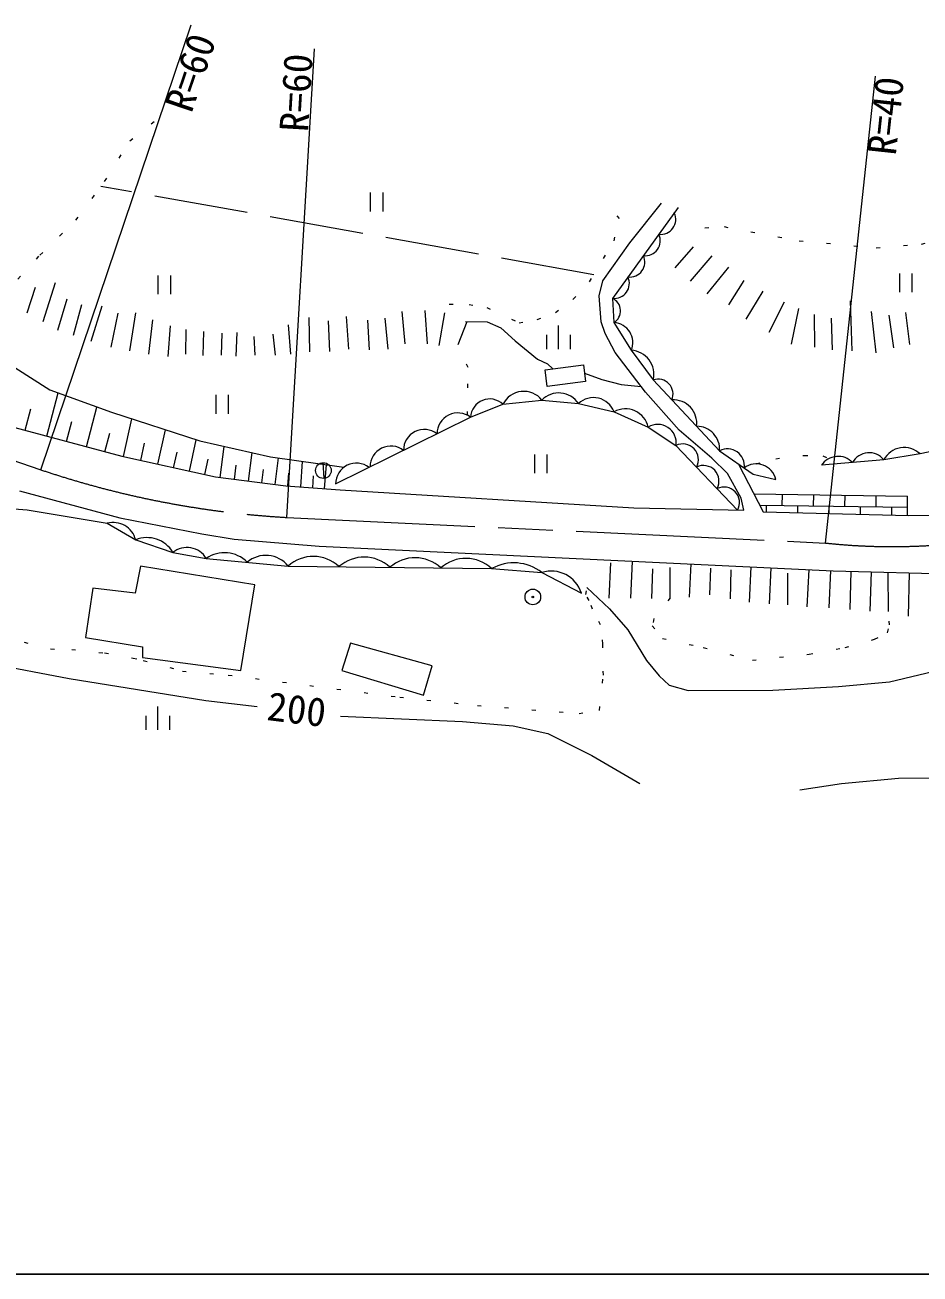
# Model space of a CAD drawing. Units: millimetres, scale not verified. Extents: x 40000 to 680000, y 20000 to 380000.
# Drawn here: x 291222 to 348382, y 205000 to 284803 of the extents above; entities that cross this region are included whole.
import ezdxf
from ezdxf.enums import TextEntityAlignment as Align

# ---------------------------------------------------------------- set-up
doc = ezdxf.new("R2010")
doc.units = ezdxf.units.MM
doc.header["$LTSCALE"] = 1000
for name, pattern in [('CHAIN', [18.5, 12, -1.5, 3.5, -1.5]), ('DASHED', [7.5, 6, -1.5]), ('DOTTED', [1.75, 0.25, -1.5])]:
    doc.linetypes.add(name, pattern=pattern)
for name, color, linetype, lineweight in [('M-BGD', 7, 'Continuous', 13), ('M-BMK', 2, 'CHAIN', 13), ('M-STR-HTXT', 7, 'Continuous', 13), ('M-TTL-BAND', 7, 'Continuous', 25)]:
    doc.layers.add(name, color=color, linetype=linetype, lineweight=lineweight)
doc.styles.add('ＭＳ ゴシック', font='')
doc.styles.get('ＭＳ ゴシック').set_extended_font_data('MS Gothic')

msp = doc.modelspace()

# ---------------------------------------------------------------- hatches: boundary and pattern name
at = {"layer": 'M-BGD'}
msp.add_hatch(color=256, dxfattribs=at).paths.add_polyline_path([(323605, 248256, -0.41421), (323655, 248306, -0.41421)])

# ---------------------------------------------------------------- linework, layer by layer
at = {"layer": 'M-BGD', "linetype": 'DASHED'}
msp.add_line((327557, 268843), (296070, 274487), dxfattribs=at)
at = {"layer": 'M-BGD'}
for p, q in [((313277, 274093), (313277, 272893)), ((314077, 274093), (314077, 272893)), ((332754, 269295), (333906, 270619)), ((333732, 268427), (335103, 270053)), ((334783, 267623), (336173, 269322)), ((293151, 268318), (292357, 265846)), ((299708, 268794), (299708, 267594)), ((300508, 268794), (300508, 267594)), ((336174, 266925), (337152, 268469)), ((347062, 268927), (347062, 267727)), ((347862, 268927), (347862, 267727)), ((291881, 268028), (291331, 266387)), ((337289, 266011), (338358, 267802)), ((293890, 267280), (293293, 265284)), ((294833, 266926), (294291, 264958)), ((296121, 266833), (295421, 264575)), ((316752, 266560), (316901, 264423)), ((338744, 265169), (339722, 267106)), ((340179, 264420), (340636, 266686)), ((344056, 263981), (343947, 267176)), ((297149, 266383), (296711, 264219)), ((298288, 266402), (297905, 263977)), ((299361, 265973), (299119, 263772)), ((309347, 266112), (309394, 263929)), ((310588, 265897), (310663, 263938)), ((311738, 266168), (311888, 264088)), ((313101, 265935), (313204, 264050)), ((314195, 266075), (314390, 264088)), ((315286, 266504), (315482, 264433)), ((318014, 266420), (317650, 264330)), ((319440, 265847), (318873, 264377)), ((341669, 264210), (341651, 266311)), ((342794, 264058), (342724, 266074)), ((345254, 266497), (345555, 263865)), ((346397, 266266), (346679, 264178)), ((347447, 266438), (347710, 264383)), ((300493, 265580), (300335, 263621)), ((301501, 265347), (301483, 263780)), ((302621, 265216), (302575, 263687)), ((303797, 265104), (303751, 263705)), ((304742, 265151), (304686, 263639)), ((307058, 265048), (307189, 263705)), ((308029, 265645), (308187, 263761)), ((324552, 264099), (324552, 264999)), ((325302, 264099), (325302, 265599)), ((326052, 264099), (326052, 264999)), ((305835, 264899), (305910, 263705)), ((292608, 258537), (293346, 261298)), ((303405, 261167), (303405, 259967)), ((304205, 261167), (304205, 259967)), ((291227, 258906), (291596, 260286)), ((295141, 257859), (295819, 260393)), ((293874, 258198), (294213, 259465)), ((297520, 257227), (298054, 259630)), ((296330, 257541), (296648, 258730)), ((299714, 256740), (300202, 258934)), ((298617, 256983), (298861, 258080)), ((301718, 256295), (302163, 258298)), ((303684, 255887), (303934, 257881)), ((300716, 256517), (300939, 257519)), ((302699, 256077), (302917, 257058)), ((305506, 255659), (305734, 257480)), ((307205, 255446), (307418, 257145)), ((323758, 257362), (323758, 256162)), ((324558, 257362), (324558, 256162)), ((304595, 255773), (304709, 256683)), ((306356, 255552), (306462, 256402)), ((308018, 255352), (308078, 256168)), ((308834, 255291), (308955, 256923)), ((310248, 256837), (310307, 255838)), ((310360, 255178), (310473, 256704)), ((309597, 255234), (309654, 255998)), ((337778, 254838), (347592, 254697)), ((339583, 254112), (339593, 254812)), ((341582, 254083), (341592, 254783)), ((343582, 254054), (343592, 254754)), ((345582, 254026), (345592, 254726)), ((347574, 253456), (347592, 254697)), ((338141, 254132), (347582, 253997)), ((338576, 253686), (338583, 254126)), ((340576, 253635), (340583, 254097)), ((342575, 253584), (342582, 254069)), ((344575, 253532), (344582, 254040)), ((346574, 253481), (346582, 254011)), ((328620, 250448), (328501, 248184)), ((329916, 248184), (330030, 250551)), ((331245, 248152), (331310, 250056)), ((332432, 248206), (332432, 250143)), ((333664, 248239), (333767, 250372)), ((334960, 248392), (335015, 250090)), ((336278, 248130), (336332, 250002)), ((337490, 247935), (337598, 250188)), ((338764, 247815), (338875, 250127)), ((339938, 247749), (339951, 249785)), ((341185, 247618), (341300, 250011)), ((342571, 247555), (342685, 249944)), ((343915, 247456), (343982, 249906)), ((345207, 247355), (345275, 249871)), ((346364, 247325), (346358, 249841)), ((347644, 247035), (347719, 249804)), ((299713, 239762), (299713, 241262)), ((298963, 239762), (298963, 240662)), ((300463, 239762), (300463, 240662))]:
    msp.add_line(p, q, dxfattribs=at)
at = {"layer": 'M-BGD', "linetype": 'DOTTED'}
for points in [[(334650, 271845), (335867, 271918), (340667, 271014), (345582, 270571), (348471, 270799), (350378, 271231), (353071, 272792), (354994, 275004), (356332, 276511), (357703, 278490), (359327, 279705), (361697, 281082), (364115, 280766), (364288, 280180), (364134, 279256), (363047, 277753), (362492, 277089), (362021, 276468), (359969, 275708)], [(290761, 268560), (292178, 270098), (294463, 272322), (296307, 274806), (297918, 277397), (299477, 278644)], [(318318, 266961), (319581, 266949), (320714, 266762), (322777, 265779), (323934, 265993), (325103, 266427), (326220, 267267), (327283, 268383), (328840, 271004), (329197, 272430), (328662, 273039)], [(319485, 259865), (319516, 262909), (318873, 264377)], [(337932, 256761), (339167, 257087), (340971, 257306), (342171, 257274), (342570, 257102)], [(291163, 245367), (292859, 244936), (294207, 244899), (296301, 244683), (298125, 244351), (298779, 244207), (301276, 243524), (304199, 243266), (315151, 241854), (320111, 241330), (326606, 240814), (327912, 241013), (328159, 243262), (328131, 245272), (327984, 246473), (327473, 247486), (327258, 248028), (327035, 248408), (327106, 248858)], [(332432, 248206), (331384, 246875), (331284, 246424), (331936, 245609), (334541, 245031), (337674, 244211), (341297, 244608), (343598, 245019), (345485, 245558), (346300, 245975), (346442, 246471), (346364, 247325)]]:
    msp.add_lwpolyline(points, dxfattribs=at)
at = {"layer": 'M-BGD'}
for points in [[(276295, 266807), (277684, 265997), (279213, 264553), (280268, 262874), (280553, 262151), (289930, 259253), (297417, 257250), (303385, 255924), (307876, 255362), (311357, 255104), (330115, 253960), (337121, 253796), (336953, 254578), (336085, 256139), (335097, 257118), (332997, 258912), (330845, 261352), (328913, 263873), (328271, 265099), (328011, 265832), (327900, 267488), (328123, 268462), (329858, 270874), (331883, 273427)], [(332936, 273140), (328739, 267336), (328836, 265785), (329942, 264017), (331346, 262126), (335585, 257598), (337724, 256096), (339170, 255764)], [(319350, 265848), (320734, 265833), (321611, 265446), (322535, 264633), (323950, 263461), (324601, 263155), (324938, 262844)], [(326957, 262559), (328052, 262149), (329293, 261842), (330573, 261707)], [(311058, 255477), (319676, 259744), (321745, 260572), (324235, 260839), (326564, 260615), (328844, 260090), (331016, 259106), (332795, 257934), (336734, 253805)], [(342837, 249937), (350915, 249717), (353659, 249759), (356658, 250214), (359954, 251319), (363100, 252711), (368823, 255741), (374949, 259578), (376597, 258787), (376383, 256815), (376507, 253103), (377491, 249894), (379010, 247815)], [(350629, 257874), (348382, 257393), (346075, 257017), (342083, 256671)], [(336794, 256749), (338368, 253692), (347669, 253453), (349224, 253494)], [(290877, 255044), (297279, 253318), (302506, 252281), (304583, 251947), (310013, 251511), (342837, 249937)], [(285733, 254403), (284619, 247085), (284977, 245859), (286211, 244848), (288899, 244027), (294042, 243048), (302771, 241647), (306051, 241263)], [(288881, 254009), (291370, 253827), (296472, 252967), (298291, 251905), (300665, 251101), (302798, 250723), (308024, 250235), (321026, 250070), (324230, 249817), (326756, 248506)], [(327106, 248858), (328546, 247493), (329728, 246158), (330916, 244202), (331720, 243212), (332371, 242632), (333565, 242280), (338987, 242302), (343183, 242535), (346437, 242840), (352508, 244291), (354699, 244602), (357723, 244561), (360202, 244169), (365475, 242702), (369084, 241624), (370680, 241025)], [(311362, 240641), (319172, 240308), (322391, 240031), (324616, 239533), (327431, 238127), (330485, 236331)], [(340707, 235938), (343378, 236333), (347006, 236689), (349728, 236708), (352866, 236410), (353970, 236065)]]:
    msp.add_lwpolyline(points, dxfattribs=at)
at = {"layer": 'M-BGD', "linetype": 'DASHED'}
msp.add_lwpolyline([(285963, 266333), (289555, 263564), (292807, 261495), (296738, 260057), (302393, 258223), (306906, 257219), (311590, 256543)], dxfattribs=at)
at = {"layer": 'M-BGD'}
for points in [[(324440, 262780), (326887, 263097), (327027, 262020), (324580, 261702)], [(295558, 248822), (295080, 245667), (298718, 245079), (298724, 244383), (305017, 243551), (305910, 249029), (298593, 250221), (298268, 248502)], [(312019, 245315), (311448, 243564), (316663, 241988), (317230, 243865)]]:
    msp.add_lwpolyline(points, close=True, dxfattribs=at)
for centre, radius in [((310277, 256337), 500), ((323655, 248256), 500), ((323655, 248256), 50)]:
    msp.add_circle(centre, radius, dxfattribs=at)
for centre, radius, start, end in [((331823, 272387), 960, 262.75392, 25.49826), ((330835, 271021), 960, 262.75392, 25.49826), ((329848, 269655), 960, 262.75392, 25.49826), ((328860, 268289), 960, 262.75392, 25.49826), ((328377, 266535), 879, 301.4703, 65.70921), ((328768, 264512), 1274, 337.14807, 86.93378), ((329857, 262487), 1532, 346.34809, 86.83012), ((331650, 261214), 961, 337.82661, 108.3974), ((323075, 259910), 1486, 38.69687, 153.54765), ((325310, 259800), 1495, 33.03762, 135.9914), ((327526, 259580), 1413, 21.15993, 132.91369), ((320902, 259680), 1228, 46.6122, 177.01266), ((329569, 258801), 1479, 11.91546, 119.33072), ((332624, 259349), 1504, 353.01094, 93.21308), ((318867, 258686), 1331, 52.61773, 180.068), ((316727, 257628), 1331, 52.61773, 180.068), ((331639, 258115), 1170, 351.11162, 122.14494), ((334117, 257695), 1471, 356.24155, 89.98249), ((314588, 256568), 1331, 52.61773, 180.068), ((333233, 257038), 998, 331.27873, 116.01212), ((347367, 256358), 1450, 45.57292, 152.96034), ((336088, 256645), 1078, 351.99759, 117.84096), ((343150, 255956), 1285, 43.71189, 146.20327), ((345134, 256271), 1201, 38.39044, 151.52472), ((312390, 255478), 1331, 52.61773, 180.068), ((334546, 255661), 998, 331.27873, 116.01212), ((337932, 255495), 1267, 12.29811, 127.83339), ((335858, 254285), 998, 331.27873, 116.01212), ((296856, 251537), 1481, 14.3858, 105.02809), ((299017, 250141), 1908, 30.23179, 112.3789), ((301567, 249986), 1435, 30.91341, 128.94641), ((303960, 249052), 2035, 44.51826, 124.81484), ((306599, 249091), 1827, 38.75366, 130.57944), ((309627, 248438), 2408, 46.81906, 131.72887), ((312877, 248397), 2408, 46.81906, 131.72887), ((316128, 248355), 2408, 46.81906, 131.72887), ((319378, 248314), 2408, 46.81906, 131.72887), ((322438, 247543), 2895, 51.76778, 119.21046), ((324837, 247898), 2013, 17.58393, 107.55021)]:
    msp.add_arc(centre, radius, start, end, dxfattribs=at)
at = {"layer": 'M-BMK'}
for p, q in [((272221, 263316), (292226, 256386)), ((307954, 253337), (342340, 251705))]:
    msp.add_line(p, q, dxfattribs=at)
for centre, radius, start, end in [((346599, 291477), 40000, 263.88778, 304.67073), ((311408, 313237), 60000, 251.35541, 266.70013)]:
    msp.add_arc(centre, radius, start, end, dxfattribs=at)
at = {"layer": 'M-STR-HTXT'}
for p, q in [((292226, 256386), (301842, 284803)), ((307954, 253337), (309707, 283286)), ((342340, 251705), (345535, 281534))]:
    msp.add_line(p, q, dxfattribs=at)
at = {"layer": 'M-TTL-BAND'}
msp.add_line((40000, 205000), (579000, 205000), dxfattribs=at)

# ---------------------------------------------------------------- texts
at = {"layer": 'M-BGD', "style": 'ＭＳ ゴシック'}
msp.add_text('200', height=1833, rotation=353, dxfattribs=at).set_placement((308579, 241083), align=Align.MIDDLE_CENTER)
at = {"layer": 'M-STR-HTXT', "style": 'ＭＳ ゴシック'}
for s, rotation, p in [('R=60', 71.304, (300114, 279697)), ('R=40', 83.888, (345008, 276620))]:
    msp.add_text(s, height=1833, rotation=rotation, dxfattribs=at).set_placement(p, align=Align.TOP_LEFT)
msp.add_text('R=60', height=1833, rotation=86.651, dxfattribs=at).set_placement((309850, 277904), align=Align.BOTTOM_LEFT)

doc.saveas('drawing.dxf')
